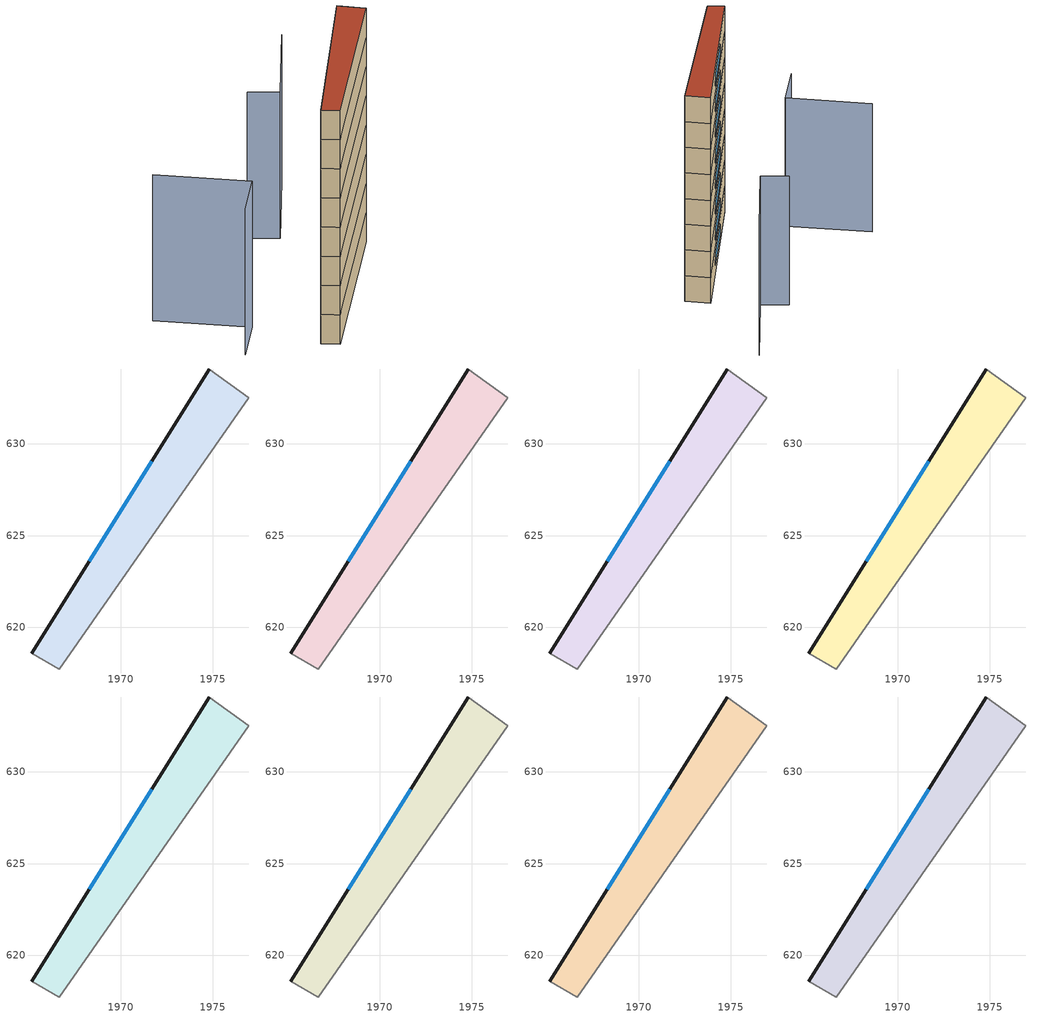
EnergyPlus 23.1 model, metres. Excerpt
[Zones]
105523cecd2b4dc0_F0_dwelling_0
 floor ground (EU_floor_Construction): 1976.97,632.51 1966.65,617.71 1965.15,618.57 1974.82,634.09 z0
 wall outside (EU_wall_Construction): 1974.82,634.09 1965.15,618.57 z0:3
 wall adiabatic (EU_wall_Construction): 1965.15,618.57 1966.65,617.71 1976.97,632.51 1974.82,634.09 z0:3
 window (EU_Window_Construction): 1971.69,629.06 1968.28,623.6 z0.97:2.03
105523cecd2b4dc0_F1_dwelling_0
 floor to 105523cecd2b4dc0_F0_dwelling_0 (EU_floor_Construction): 1976.97,632.51 1966.65,617.71 1965.15,618.57 1974.82,634.09 z3
 wall outside (EU_wall_Construction): 1974.82,634.09 1965.15,618.57 z3:6
 wall adiabatic (EU_wall_Construction): 1965.15,618.57 1966.65,617.71 1976.97,632.51 1974.82,634.09 z3:6
 window (EU_Window_Construction): 1971.69,629.06 1968.28,623.6 z3.97:5.03
105523cecd2b4dc0_F2_dwelling_0
 floor to 105523cecd2b4dc0_F1_dwelling_0 (EU_floor_Construction): 1976.97,632.51 1966.65,617.71 1965.15,618.57 1974.82,634.09 z6
 wall outside (EU_wall_Construction): 1974.82,634.09 1965.15,618.57 z6:9
 wall adiabatic (EU_wall_Construction): 1965.15,618.57 1966.65,617.71 1976.97,632.51 1974.82,634.09 z6:9
 window (EU_Window_Construction): 1971.69,629.06 1968.28,623.6 z6.97:8.03
105523cecd2b4dc0_F3_dwelling_0
 floor to 105523cecd2b4dc0_F2_dwelling_0 (EU_floor_Construction): 1976.97,632.51 1966.65,617.71 1965.15,618.57 1974.82,634.09 z9
 wall outside (EU_wall_Construction): 1974.82,634.09 1965.15,618.57 z9:12
 wall adiabatic (EU_wall_Construction): 1965.15,618.57 1966.65,617.71 1976.97,632.51 1974.82,634.09 z9:12
 window (EU_Window_Construction): 1971.69,629.06 1968.28,623.6 z9.97:11.03
105523cecd2b4dc0_F4_dwelling_0
 floor to 105523cecd2b4dc0_F3_dwelling_0 (EU_floor_Construction): 1976.97,632.51 1966.65,617.71 1965.15,618.57 1974.82,634.09 z12
 wall outside (EU_wall_Construction): 1974.82,634.09 1965.15,618.57 z12:15
 wall adiabatic (EU_wall_Construction): 1965.15,618.57 1966.65,617.71 1976.97,632.51 1974.82,634.09 z12:15
 window (EU_Window_Construction): 1971.69,629.06 1968.28,623.6 z12.97:14.03
105523cecd2b4dc0_F5_dwelling_0
 floor to 105523cecd2b4dc0_F4_dwelling_0 (EU_floor_Construction): 1976.97,632.51 1966.65,617.71 1965.15,618.57 1974.82,634.09 z15
 wall outside (EU_wall_Construction): 1974.82,634.09 1965.15,618.57 z15:18
 wall adiabatic (EU_wall_Construction): 1965.15,618.57 1966.65,617.71 1976.97,632.51 1974.82,634.09 z15:18
 window (EU_Window_Construction): 1971.69,629.06 1968.28,623.6 z15.97:17.03
105523cecd2b4dc0_F6_dwelling_0
 floor to 105523cecd2b4dc0_F5_dwelling_0 (EU_floor_Construction): 1976.97,632.51 1966.65,617.71 1965.15,618.57 1974.82,634.09 z18
 wall outside (EU_wall_Construction): 1974.82,634.09 1965.15,618.57 z18:21
 wall adiabatic (EU_wall_Construction): 1965.15,618.57 1966.65,617.71 1976.97,632.51 1974.82,634.09 z18:21
 window (EU_Window_Construction): 1971.69,629.06 1968.28,623.6 z18.97:20.03
105523cecd2b4dc0_F7_dwelling_0
 floor to 105523cecd2b4dc0_F6_dwelling_0 (EU_floor_Construction): 1976.97,632.51 1966.65,617.71 1965.15,618.57 1974.82,634.09 z21
 wall outside (EU_wall_Construction): 1974.82,634.09 1965.15,618.57 z21:24
 wall adiabatic (EU_wall_Construction): 1965.15,618.57 1966.65,617.71 1976.97,632.51 1974.82,634.09 z21:24
 window (EU_Window_Construction): 1971.69,629.06 1968.28,623.6 z21.97:23.03
 roof outside (EU_roof_Construction): 1966.65,617.71 1976.97,632.51 1974.82,634.09 1965.15,618.57 z24
shading: 1953.81,629.03 1961.08,623.95 / 1961.08,623.95 1958.28,619.95 / 1975.26,645.47 1970.52,636.61 / 1970.52,636.61 1967.92,638 z0:15
[Building]
EU S2 Campaign: North Axis=0; Terrain=City; Solar Distribution=FullExterior
[Site:Location]
Bologna: Latitude=44.5; Longitude=11.25; Time Zone=1; Elevation=37
[SizingPeriod:WeatherFileDays]
AnnualSizingPeriod: Begin Month=1; Begin Day of Month=1; End Month=12; End Day of Month=31; Day of Week for Start Day=Monday; Use Weather File Daylight Saving Period=No; Use Weather File Rain and Snow Indicators=No
[MATERIAL]
EU_InternalMass_Material: Roughness=MediumRough; Thickness=0.1; Conductivity=1; Density=1800; Specific Heat=900; Thermal Absorptance=0.9; Solar Absorptance=0.7; Visible Absorptance=0.7
[MATERIAL:NOMASS] Roughness=MediumRough; Thermal Absorptance=0.9; Solar Absorptance=0.7; Visible Absorptance=0.7
Name | Thermal Resistance
EU_wall_NoMass | 0.779417
EU_roof_NoMass | 0.435466
EU_floor_NoMass | 0.588222
[WINDOWMATERIAL:SIMPLEGLAZINGSYSTEM]
EU_Window_SimpleGlazing: UFactor=5.16242; Solar Heat Gain Coefficient=0.85; Visible Transmittance=0.85
[CONSTRUCTION]
EU_wall_Construction: EU_wall_NoMass
EU_roof_Construction: EU_roof_NoMass
EU_floor_Construction: EU_floor_NoMass
EU_Window_Construction: EU_Window_SimpleGlazing
EU_InternalMass_Construction: EU_InternalMass_Material
[ZONE] Type=1; Multiplier=1; Ceiling Height=autocalculate; Floor Area=autocalculate; Part of Total Floor Area=Yes
Name | Volume
105523cecd2b4dc0_F0_dwelling_0 | 119.333
105523cecd2b4dc0_F1_dwelling_0; 105523cecd2b4dc0_F2_dwelling_0; 105523cecd2b4dc0_F3_dwelling_0; 105523cecd2b4dc0_F4_dwelling_0; 105523cecd2b4dc0_F5_dwelling_0; 105523cecd2b4dc0_F6_dwelling_0; 105523cecd2b4dc0_F7_dwelling_0 | 119.332
[INTERNALMASS] Construction=EU_InternalMass_Construction; Surface Area=39.7774
Name | Zone or ZoneList
105523cecd2b4dc0_F0_dwelling_0_EU_InternalMass | 105523cecd2b4dc0_F0_dwelling_0
105523cecd2b4dc0_F1_dwelling_0_EU_InternalMass | 105523cecd2b4dc0_F1_dwelling_0
105523cecd2b4dc0_F2_dwelling_0_EU_InternalMass | 105523cecd2b4dc0_F2_dwelling_0
105523cecd2b4dc0_F3_dwelling_0_EU_InternalMass | 105523cecd2b4dc0_F3_dwelling_0
105523cecd2b4dc0_F4_dwelling_0_EU_InternalMass | 105523cecd2b4dc0_F4_dwelling_0
105523cecd2b4dc0_F5_dwelling_0_EU_InternalMass | 105523cecd2b4dc0_F5_dwelling_0
105523cecd2b4dc0_F6_dwelling_0_EU_InternalMass | 105523cecd2b4dc0_F6_dwelling_0
105523cecd2b4dc0_F7_dwelling_0_EU_InternalMass | 105523cecd2b4dc0_F7_dwelling_0
[OTHEREQUIPMENT] Fuel Type=Electricity; Design Level Calculation Method=Watts/Area; Power per Zone Floor Area=1; Fraction Latent=0; Fraction Radiant=0; Fraction Lost=0; Carbon Dioxide Generation Rate=0; EndUse Subcategory=EU_Step8_InternalGains
Name | Zone or ZoneList or Space or SpaceList | Schedule
EU_Step8_InternalGain_105523cecd2b4dc0_F0_dwelling_0_f000 | 105523cecd2b4dc0_F0_dwelling_0 | EU_Step8_GainSchedule_105523cecd2b4dc0_F0_dwelling_0_f000
EU_Step8_InternalGain_105523cecd2b4dc0_F1_dwelling_0_f000 | 105523cecd2b4dc0_F1_dwelling_0 | EU_Step8_GainSchedule_105523cecd2b4dc0_F1_dwelling_0_f000
EU_Step8_InternalGain_105523cecd2b4dc0_F2_dwelling_0_f000 | 105523cecd2b4dc0_F2_dwelling_0 | EU_Step8_GainSchedule_105523cecd2b4dc0_F2_dwelling_0_f000
EU_Step8_InternalGain_105523cecd2b4dc0_F3_dwelling_0_f000 | 105523cecd2b4dc0_F3_dwelling_0 | EU_Step8_GainSchedule_105523cecd2b4dc0_F3_dwelling_0_f000
EU_Step8_InternalGain_105523cecd2b4dc0_F4_dwelling_0_f000 | 105523cecd2b4dc0_F4_dwelling_0 | EU_Step8_GainSchedule_105523cecd2b4dc0_F4_dwelling_0_f000
EU_Step8_InternalGain_105523cecd2b4dc0_F5_dwelling_0_f000 | 105523cecd2b4dc0_F5_dwelling_0 | EU_Step8_GainSchedule_105523cecd2b4dc0_F5_dwelling_0_f000
EU_Step8_InternalGain_105523cecd2b4dc0_F6_dwelling_0_f000 | 105523cecd2b4dc0_F6_dwelling_0 | EU_Step8_GainSchedule_105523cecd2b4dc0_F6_dwelling_0_f000
EU_Step8_InternalGain_105523cecd2b4dc0_F7_dwelling_0_f000 | 105523cecd2b4dc0_F7_dwelling_0 | EU_Step8_GainSchedule_105523cecd2b4dc0_F7_dwelling_0_f000
[ZONEVENTILATION:DESIGNFLOWRATE] Schedule=EU_AlwaysOn; Design Flow Rate Calculation Method=AirChanges/Hour; Air Changes per Hour=0.712058; Ventilation Type=Natural; Fan Pressure Rise=0; Fan Total Efficiency=1; Constant Term Coefficient=1; Temperature Term Coefficient=0; Velocity Term Coefficient=0; Velocity Squared Term Coefficient=0; Minimum Indoor Temperature=-100; Maximum Indoor Temperature=100; Delta Temperature=-100; Minimum Outdoor Temperature=-100; Maximum Outdoor Temperature=100; Maximum Wind Speed=40
Name | Zone or ZoneList or Space or SpaceList
EU_ConstantAir_105523cecd2b4dc0_F0_dwelling_0 | 105523cecd2b4dc0_F0_dwelling_0
EU_ConstantAir_105523cecd2b4dc0_F1_dwelling_0 | 105523cecd2b4dc0_F1_dwelling_0
EU_ConstantAir_105523cecd2b4dc0_F2_dwelling_0 | 105523cecd2b4dc0_F2_dwelling_0
EU_ConstantAir_105523cecd2b4dc0_F3_dwelling_0 | 105523cecd2b4dc0_F3_dwelling_0
EU_ConstantAir_105523cecd2b4dc0_F4_dwelling_0 | 105523cecd2b4dc0_F4_dwelling_0
EU_ConstantAir_105523cecd2b4dc0_F5_dwelling_0 | 105523cecd2b4dc0_F5_dwelling_0
EU_ConstantAir_105523cecd2b4dc0_F6_dwelling_0 | 105523cecd2b4dc0_F6_dwelling_0
EU_ConstantAir_105523cecd2b4dc0_F7_dwelling_0 | 105523cecd2b4dc0_F7_dwelling_0
[HVACTEMPLATE:THERMOSTAT] Constant Heating Setpoint=20; Constant Cooling Setpoint=50
EU_HeatOnly_105523cecd2b4dc0_F0_dwelling_0; EU_HeatOnly_105523cecd2b4dc0_F1_dwelling_0; EU_HeatOnly_105523cecd2b4dc0_F2_dwelling_0; EU_HeatOnly_105523cecd2b4dc0_F3_dwelling_0; EU_HeatOnly_105523cecd2b4dc0_F4_dwelling_0; EU_HeatOnly_105523cecd2b4dc0_F5_dwelling_0; EU_HeatOnly_105523cecd2b4dc0_F6_dwelling_0; EU_HeatOnly_105523cecd2b4dc0_F7_dwelling_0
[HVACTEMPLATE:ZONE:IDEALLOADSAIRSYSTEM] System Availability Schedule=EU_AlwaysOn; Maximum Heating Supply Air Temperature=50; Minimum Cooling Supply Air Temperature=13; Maximum Heating Supply Air Humidity Ratio=0.0156; Minimum Cooling Supply Air Humidity Ratio=0.0077; Heating Limit=NoLimit; Cooling Limit=NoLimit; Heating Availability Schedule=EU_AlwaysOn; Cooling Availability Schedule=EU_CoolingOff; Dehumidification Control Type=ConstantSensibleHeatRatio; Cooling Sensible Heat Ratio=0.7; Dehumidification Setpoint=60; Humidification Control Type=None; Humidification Setpoint=30; Outdoor Air Method=None; Outdoor Air Flow Rate per Person=0.00944; Outdoor Air Flow Rate per Zone Floor Area=0; Outdoor Air Flow Rate per Zone=0; Demand Controlled Ventilation Type=None; Outdoor Air Economizer Type=NoEconomizer; Heat Recovery Type=None; Sensible Heat Recovery Effectiveness=0.7; Latent Heat Recovery Effectiveness=0.65
Name | Template Thermostat
105523cecd2b4dc0_F0_dwelling_0 | EU_HeatOnly_105523cecd2b4dc0_F0_dwelling_0
105523cecd2b4dc0_F1_dwelling_0 | EU_HeatOnly_105523cecd2b4dc0_F1_dwelling_0
105523cecd2b4dc0_F2_dwelling_0 | EU_HeatOnly_105523cecd2b4dc0_F2_dwelling_0
105523cecd2b4dc0_F3_dwelling_0 | EU_HeatOnly_105523cecd2b4dc0_F3_dwelling_0
105523cecd2b4dc0_F4_dwelling_0 | EU_HeatOnly_105523cecd2b4dc0_F4_dwelling_0
105523cecd2b4dc0_F5_dwelling_0 | EU_HeatOnly_105523cecd2b4dc0_F5_dwelling_0
105523cecd2b4dc0_F6_dwelling_0 | EU_HeatOnly_105523cecd2b4dc0_F6_dwelling_0
105523cecd2b4dc0_F7_dwelling_0 | EU_HeatOnly_105523cecd2b4dc0_F7_dwelling_0
[SIZING:ZONE] Zone Cooling Design Supply Air Temperature Input Method=SupplyAirTemperature; Zone Cooling Design Supply Air Temperature=13; Zone Heating Design Supply Air Temperature Input Method=SupplyAirTemperature; Zone Heating Design Supply Air Temperature=50; Zone Cooling Design Supply Air Humidity Ratio=0.008; Zone Heating Design Supply Air Humidity Ratio=0.008; Cooling Design Air Flow Method=DesignDay; Cooling Design Air Flow Rate=0; Cooling Minimum Air Flow per Zone Floor Area=0.000762; Cooling Minimum Air Flow=0; Cooling Minimum Air Flow Fraction=0.2; Heating Design Air Flow Method=DesignDay; Heating Design Air Flow Rate=0; Heating Maximum Air Flow per Zone Floor Area=0.002032; Heating Maximum Air Flow=0.141576; Heating Maximum Air Flow Fraction=0.3; Account for Dedicated Outdoor Air System=No; Dedicated Outdoor Air System Control Strategy=NeutralSupplyAir; Dedicated Outdoor Air Low Setpoint Temperature for Design=autosize; Dedicated Outdoor Air High Setpoint Temperature for Design=autosize; Zone Load Sizing Method=Sensible Load Only No Latent Load; Zone Latent Cooling Design Supply Air Humidity Ratio Input Method=HumidityRatioDifference; Zone Cooling Design Supply Air Humidity Ratio Difference=0.005; Zone Latent Heating Design Supply Air Humidity Ratio Input Method=HumidityRatioDifference; Zone Humidification Design Supply Air Humidity Ratio Difference=0.005
105523cecd2b4dc0_F0_dwelling_0; 105523cecd2b4dc0_F1_dwelling_0; 105523cecd2b4dc0_F2_dwelling_0; 105523cecd2b4dc0_F3_dwelling_0; 105523cecd2b4dc0_F4_dwelling_0; 105523cecd2b4dc0_F5_dwelling_0; 105523cecd2b4dc0_F6_dwelling_0; 105523cecd2b4dc0_F7_dwelling_0
[SCHEDULE:CONSTANT]
Name | Hourly Value
EU_AlwaysOn | 1
EU_CoolingOff | 0
[SCHEDULE:FILE] Column Number=1; Rows to Skip at Top=0; Number of Hours of Data=8760; Column Separator=Comma; Interpolate to Timestep=No; Minutes per Item=60; Adjust Schedule for Daylight Savings=Yes
Name | File
EU_Step8_GainSchedule_105523cecd2b4dc0_F0_dwelling_0_f000 | ../../schedules/105523cecd2b4dc0/105523cecd2b4dc0_F0_dwelling_0_f000_gain.csv
EU_Step8_GainSchedule_105523cecd2b4dc0_F1_dwelling_0_f000 | ../../schedules/105523cecd2b4dc0/105523cecd2b4dc0_F1_dwelling_0_f000_gain.csv
EU_Step8_GainSchedule_105523cecd2b4dc0_F2_dwelling_0_f000 | ../../schedules/105523cecd2b4dc0/105523cecd2b4dc0_F2_dwelling_0_f000_gain.csv
EU_Step8_GainSchedule_105523cecd2b4dc0_F3_dwelling_0_f000 | ../../schedules/105523cecd2b4dc0/105523cecd2b4dc0_F3_dwelling_0_f000_gain.csv
EU_Step8_GainSchedule_105523cecd2b4dc0_F4_dwelling_0_f000 | ../../schedules/105523cecd2b4dc0/105523cecd2b4dc0_F4_dwelling_0_f000_gain.csv
EU_Step8_GainSchedule_105523cecd2b4dc0_F5_dwelling_0_f000 | ../../schedules/105523cecd2b4dc0/105523cecd2b4dc0_F5_dwelling_0_f000_gain.csv
EU_Step8_GainSchedule_105523cecd2b4dc0_F6_dwelling_0_f000 | ../../schedules/105523cecd2b4dc0/105523cecd2b4dc0_F6_dwelling_0_f000_gain.csv
EU_Step8_GainSchedule_105523cecd2b4dc0_F7_dwelling_0_f000 | ../../schedules/105523cecd2b4dc0/105523cecd2b4dc0_F7_dwelling_0_f000_gain.csv
